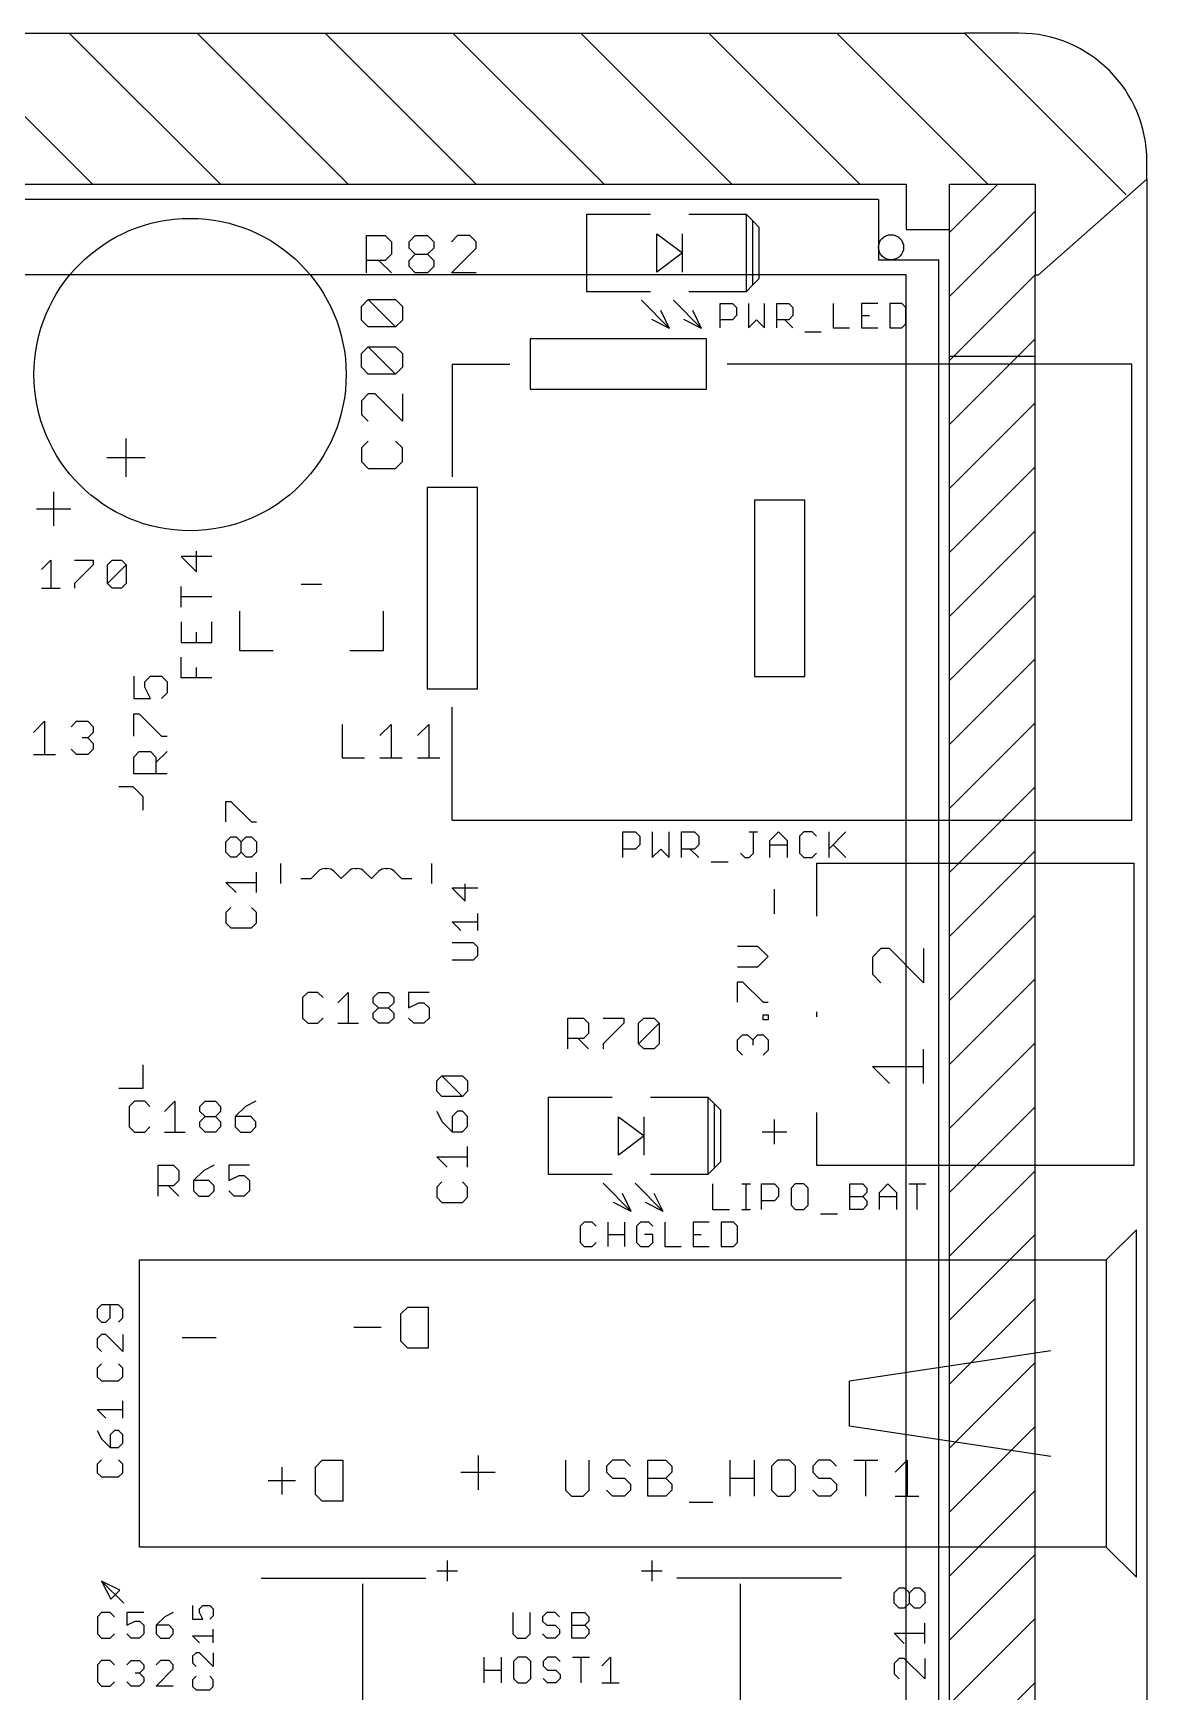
# Model space of a CAD drawing. Extents: x -30 to 120, y 40 to 106.
# Drawn here: x 97.72 to 119.84, y 73.29 to 106.22 of the extents above; entities that cross this region are included whole.
import ezdxf

# ---------------------------------------------------------------- set-up
doc = ezdxf.new("R2010")
doc.units = 0
for name, color, linetype in [('20', 251, 'CONTINUOUS'), ('21', 1, 'CONTINUOUS'), ('25', 134, 'CONTINUOUS'), ('48', 214, 'CONTINUOUS')]:
    doc.layers.add(name, color=color, linetype=linetype)

msp = doc.modelspace()

# ---------------------------------------------------------------- linework, layer by layer
at = {"layer": '20'}
for p, q in [((114.51, 102.917), (97.48, 102.917)), ((114.51, 102.917), (114.51, 101.717)), ((114.51, 101.717), (115.71, 101.717)), ((115.71, 44.507), (115.71, 101.717))]:
    msp.add_line(p, q, dxfattribs=at)
msp.add_circle((114.76, 101.967), 0.25, dxfattribs=at)
at = {"layer": '21'}
for p, q in [((109.982, 102.616), (108.712, 102.616)), ((108.712, 102.616), (108.712, 101.092)), ((111.887, 102.616), (110.744, 102.616)), ((112.014, 102.489), (111.887, 102.616)), ((111.887, 101.092), (111.887, 102.616)), ((112.014, 101.219), (112.014, 102.489)), ((112.141, 102.362), (112.014, 102.489)), ((110.109, 101.473), (110.109, 102.235)), ((110.109, 102.235), (110.617, 101.854)), ((110.617, 101.854), (110.617, 102.235)), ((112.141, 101.346), (112.141, 102.362)), ((110.617, 101.854), (110.109, 101.473)), ((110.617, 101.473), (110.617, 101.854)), ((108.712, 101.092), (109.982, 101.092)), ((110.744, 101.092), (111.887, 101.092)), ((111.887, 101.092), (112.014, 101.219)), ((112.014, 101.219), (112.141, 101.346)), ((110.363, 100.3554), (109.8042, 100.9142)), ((110.998, 100.3554), (110.4392, 100.9142)), ((110.363, 100.3554), (110.0074, 100.5332)), ((110.363, 100.3554), (110.1852, 100.711)), ((110.998, 100.3554), (110.6424, 100.5332)), ((110.998, 100.3554), (110.8202, 100.711)), ((106.045, 99.649), (106.045, 97.409)), ((106.045, 99.649), (107.188, 99.649)), ((119.545, 99.649), (111.506, 99.649)), ((119.545, 90.597), (119.545, 99.649)), ((99.568, 97.79), (99.568, 98.171)), ((99.568, 97.79), (99.187, 97.79)), ((99.568, 97.409), (99.568, 97.79)), ((99.949, 97.79), (99.568, 97.79)), ((103.4542, 95.2754), (103.0478, 95.2754)), ((101.8286, 93.9546), (101.8286, 94.742)), ((104.6734, 94.742), (104.6734, 93.9546)), ((102.489, 93.9546), (101.8286, 93.9546)), ((104.6734, 93.9546), (104.013, 93.9546)), ((106.045, 90.597), (106.045, 92.837)), ((99.426, 91.265), (99.701, 91.265)), ((99.701, 91.265), (99.901, 91.065)), ((99.901, 91.065), (99.901, 90.79)), ((106.045, 90.597), (119.545, 90.597)), ((102.64, 89.335), (102.64, 89.735)), ((103.24, 89.435), (103.3814, 89.5764)), ((103.5228, 89.635), (103.5572, 89.635)), ((103.6986, 89.5764), (103.84, 89.435)), ((103.84, 89.435), (103.9814, 89.5764)), ((104.1228, 89.635), (104.1572, 89.635)), ((104.2986, 89.5764), (104.44, 89.435)), ((104.44, 89.435), (104.5814, 89.5764)), ((104.7228, 89.635), (104.7572, 89.635)), ((104.8986, 89.5764), (105.04, 89.435)), ((105.64, 89.335), (105.64, 89.735)), ((113.284, 88.691), (113.284, 89.741)), ((113.284, 89.741), (119.584, 89.741)), ((119.584, 89.741), (119.584, 83.741)), ((103.04, 89.435), (103.24, 89.435)), ((105.04, 89.435), (105.24, 89.435)), ((114.5596, 88.0459), (114.3901, 87.8764)), ((114.7291, 88.0459), (114.5596, 88.0459)), ((115.407, 87.368), (114.7291, 88.0459)), ((115.407, 88.0459), (115.407, 87.368)), ((114.3901, 87.8764), (114.3901, 87.5375)), ((114.3901, 87.5375), (114.5596, 87.368)), ((113.284, 86.691), (113.284, 86.791)), ((115.407, 85.368), (115.407, 86.0459)), ((99.901, 85.74), (99.901, 85.265)), ((114.7291, 85.368), (114.3901, 85.707)), ((114.3901, 85.707), (115.407, 85.707)), ((99.901, 85.265), (99.426, 85.265)), ((109.22, 85.09), (107.95, 85.09)), ((107.95, 85.09), (107.95, 83.566)), ((111.125, 85.09), (109.982, 85.09)), ((111.252, 84.963), (111.125, 85.09)), ((111.125, 83.566), (111.125, 85.09)), ((111.252, 83.693), (111.252, 84.963)), ((111.379, 84.836), (111.252, 84.963)), ((109.347, 83.947), (109.347, 84.709)), ((109.347, 84.709), (109.855, 84.328)), ((109.855, 84.328), (109.855, 84.709)), ((111.379, 83.82), (111.379, 84.836)), ((113.284, 83.741), (113.284, 84.791)), ((109.855, 84.328), (109.347, 83.947)), ((109.855, 83.947), (109.855, 84.328)), ((111.125, 83.566), (111.252, 83.693)), ((111.252, 83.693), (111.379, 83.82)), ((119.584, 83.741), (113.284, 83.741)), ((107.95, 83.566), (109.22, 83.566)), ((109.601, 82.8294), (109.0422, 83.3882)), ((110.236, 82.8294), (109.6772, 83.3882)), ((109.982, 83.566), (111.125, 83.566)), ((109.601, 82.8294), (109.2454, 83.0072)), ((109.601, 82.8294), (109.4232, 83.185)), ((110.236, 82.8294), (109.8804, 83.0072)), ((110.236, 82.8294), (110.0582, 83.185)), ((119.634, 82.465), (119.034, 81.865)), ((119.634, 75.565), (119.634, 82.465)), ((99.834, 76.165), (99.834, 81.865)), ((99.834, 81.865), (119.034, 81.865)), ((119.034, 81.865), (119.034, 76.165)), ((105.0241, 80.7925), (105.1597, 80.9281)), ((105.0241, 80.2502), (105.0241, 80.7925)), ((105.1597, 80.9281), (105.5664, 80.9281)), ((105.5664, 80.9281), (105.5664, 80.1146)), ((104.6309, 80.5213), (104.0886, 80.5213)), ((101.359, 80.3204), (100.6811, 80.3204)), ((105.1597, 80.1146), (105.0241, 80.2502)), ((105.5664, 80.1146), (105.1597, 80.1146)), ((113.934, 79.465), (117.934, 80.065)), ((113.934, 78.565), (113.934, 79.465)), ((117.934, 77.965), (113.934, 78.565)), ((102.6628, 77.7525), (102.6628, 77.2102)), ((103.3271, 77.7525), (103.4627, 77.8881)), ((103.3271, 77.2102), (103.3271, 77.7525)), ((103.4627, 77.8881), (103.8694, 77.8881)), ((103.8694, 77.8881), (103.8694, 77.0746)), ((106.5574, 77.9814), (106.5574, 77.3035)), ((102.9339, 77.4813), (102.3916, 77.4813)), ((106.8964, 77.6424), (106.2185, 77.6424)), ((103.4627, 77.0746), (103.3271, 77.2102)), ((103.8694, 77.0746), (103.4627, 77.0746)), ((119.034, 76.165), (99.834, 76.165)), ((119.034, 76.165), (119.634, 75.565)), ((102.249, 75.551), (105.523, 75.551)), ((104.267, 72.898), (104.267, 75.438)), ((113.778, 75.551), (110.504, 75.551)), ((111.76, 75.438), (111.76, 72.898))]:
    msp.add_line(p, q, dxfattribs=at)
msp.add_circle((100.838, 99.441), 3.1, dxfattribs=at)
for centre, start, end in [((103.5228, 89.435), 90.0122, 135.0087), ((103.5572, 89.435), 44.9913, 89.9878), ((104.1228, 89.435), 90.0122, 135.0087), ((104.1572, 89.435), 44.9913, 89.9878), ((104.7228, 89.435), 90.0122, 135.0087), ((104.7572, 89.435), 44.9913, 89.9878)]:
    msp.add_arc(centre, 0.2, start, end, dxfattribs=at)
at = {"layer": '25'}
for p, q in [((104.3446, 101.4603), (104.3446, 102.1975)), ((104.3446, 102.1975), (104.7132, 102.1975)), ((104.7132, 102.1975), (104.8361, 102.0747)), ((104.8361, 102.0747), (104.8361, 101.8289)), ((105.1866, 102.0747), (105.3094, 102.1975)), ((105.1866, 101.9518), (105.1866, 102.0747)), ((105.3094, 102.1975), (105.5552, 102.1975)), ((105.5552, 102.1975), (105.678, 102.0747)), ((105.678, 102.0747), (105.678, 101.9518)), ((106.1514, 102.1975), (106.0285, 102.0747)), ((106.3971, 102.1975), (106.1514, 102.1975)), ((106.52, 102.0747), (106.3971, 102.1975)), ((106.52, 101.9518), (106.52, 102.0747)), ((104.8361, 101.8289), (104.7132, 101.706)), ((105.3094, 101.8289), (105.1866, 101.9518)), ((105.1866, 101.706), (105.3094, 101.8289)), ((105.3094, 101.8289), (105.5552, 101.8289)), ((105.678, 101.9518), (105.5552, 101.8289)), ((105.5552, 101.8289), (105.678, 101.706)), ((106.0285, 101.4603), (106.52, 101.9518)), ((104.7132, 101.706), (104.3446, 101.706)), ((104.5903, 101.706), (104.8361, 101.4603)), ((105.1866, 101.5832), (105.1866, 101.706)), ((105.3094, 101.4603), (105.1866, 101.5832)), ((105.5552, 101.4603), (105.3094, 101.4603)), ((105.678, 101.5832), (105.5552, 101.4603)), ((105.678, 101.706), (105.678, 101.5832)), ((106.52, 101.4603), (106.0285, 101.4603)), ((104.2409, 100.7918), (104.3765, 100.9274)), ((104.2409, 100.5207), (104.2409, 100.7918)), ((104.3765, 100.9274), (104.9188, 100.9274)), ((104.9188, 100.3851), (104.3765, 100.9274)), ((104.9188, 100.9274), (105.0544, 100.7918)), ((105.0544, 100.7918), (105.0544, 100.5207)), ((111.3663, 100.3681), (111.3663, 100.8511)), ((111.3663, 100.8511), (111.6078, 100.8511)), ((111.6078, 100.8511), (111.6883, 100.7706)), ((111.6883, 100.7706), (111.6883, 100.6096)), ((111.9276, 100.8511), (111.9276, 100.3681)), ((112.2496, 100.3681), (112.2496, 100.8511)), ((112.4889, 100.3681), (112.4889, 100.8511)), ((112.4889, 100.8511), (112.7304, 100.8511)), ((112.7304, 100.8511), (112.8109, 100.7706)), ((112.8109, 100.7706), (112.8109, 100.6096)), ((113.6115, 100.8511), (113.6115, 100.3681)), ((114.4949, 100.8511), (114.1728, 100.8511)), ((114.1728, 100.8511), (114.1728, 100.3681)), ((114.7342, 100.8511), (114.7342, 100.3681)), ((114.9757, 100.8511), (114.7342, 100.8511)), ((115.0562, 100.7706), (114.9757, 100.8511)), ((115.0562, 100.4486), (115.0562, 100.7706)), ((104.3765, 100.3851), (104.2409, 100.5207)), ((105.0544, 100.5207), (104.9188, 100.3851)), ((111.6078, 100.5291), (111.3663, 100.5291)), ((111.6883, 100.6096), (111.6078, 100.5291)), ((111.9276, 100.3681), (112.0886, 100.5291)), ((112.0886, 100.5291), (112.2496, 100.3681)), ((112.7304, 100.5291), (112.4889, 100.5291)), ((112.6499, 100.5291), (112.8109, 100.3681)), ((112.8109, 100.6096), (112.7304, 100.5291)), ((114.1728, 100.6096), (114.3339, 100.6096)), ((114.9757, 100.3681), (115.0562, 100.4486)), ((104.9188, 100.3851), (104.3765, 100.3851)), ((113.0502, 100.2876), (113.3722, 100.2876)), ((113.6115, 100.3681), (113.9335, 100.3681)), ((114.1728, 100.3681), (114.4949, 100.3681)), ((114.7342, 100.3681), (114.9757, 100.3681)), ((104.2409, 99.8563), (104.3765, 99.9919)), ((104.2409, 99.5851), (104.2409, 99.8563)), ((104.3765, 99.9919), (104.9188, 99.9919)), ((104.9188, 99.4496), (104.3765, 99.9919)), ((104.9188, 99.9919), (105.0544, 99.8563)), ((105.0544, 99.8563), (105.0544, 99.5851)), ((104.3765, 99.4496), (104.2409, 99.5851)), ((104.9188, 99.4496), (104.3765, 99.4496)), ((105.0544, 99.5851), (104.9188, 99.4496)), ((104.3765, 99.0564), (104.2409, 98.9208)), ((104.2409, 98.9208), (104.2409, 98.6496)), ((104.5121, 99.0564), (104.3765, 99.0564)), ((105.0544, 98.514), (104.5121, 99.0564)), ((105.0544, 99.0564), (105.0544, 98.514)), ((104.2409, 98.6496), (104.3765, 98.514)), ((104.3765, 98.1209), (104.2409, 97.9853)), ((105.0544, 97.9853), (104.9188, 98.1209)), ((104.2409, 97.9853), (104.2409, 97.7141)), ((105.0544, 97.7141), (105.0544, 97.9853)), ((104.2409, 97.7141), (104.3765, 97.5785)), ((104.3765, 97.5785), (104.9188, 97.5785)), ((104.9188, 97.5785), (105.0544, 97.7141)), ((98.129, 97.1134), (98.129, 96.4355)), ((97.79, 96.7744), (98.4679, 96.7744)), ((101.2698, 95.8312), (100.6597, 95.8312)), ((100.6597, 95.8312), (100.9647, 95.5261)), ((100.9647, 95.5261), (100.9647, 95.9329)), ((97.8861, 95.5721), (98.0725, 95.7585)), ((98.0725, 95.7585), (98.0725, 95.1992)), ((98.5409, 95.7585), (98.9138, 95.7585)), ((98.9138, 95.6653), (98.5409, 95.2924)), ((98.9138, 95.7585), (98.9138, 95.6653)), ((99.1958, 95.6653), (99.289, 95.7585)), ((99.1958, 95.2924), (99.1958, 95.6653)), ((99.1958, 95.2924), (99.5686, 95.6653)), ((99.289, 95.7585), (99.4754, 95.7585)), ((99.4754, 95.7585), (99.5686, 95.6653)), ((99.5686, 95.6653), (99.5686, 95.2924)), ((97.8861, 95.1992), (98.2589, 95.1992)), ((98.5409, 95.2924), (98.5409, 95.1992)), ((99.289, 95.1992), (99.1958, 95.2924)), ((99.4754, 95.1992), (99.289, 95.1992)), ((99.5686, 95.2924), (99.4754, 95.1992)), ((100.6597, 94.8245), (100.6597, 95.2312)), ((101.2698, 95.0278), (100.6597, 95.0278)), ((100.6597, 94.5296), (100.6597, 94.1228)), ((101.2698, 94.1228), (101.2698, 94.5296)), ((100.9647, 94.1228), (100.9647, 94.3262)), ((100.6597, 94.1228), (101.2698, 94.1228)), ((100.6597, 93.4212), (100.6597, 93.8279)), ((100.9647, 93.4212), (100.9647, 93.6246)), ((99.7198, 93.4537), (99.7198, 93.013)), ((99.9402, 93.3435), (100.0503, 93.4537)), ((99.9402, 93.2334), (99.9402, 93.3435)), ((100.0503, 93.013), (99.9402, 93.2334)), ((100.0503, 93.4537), (100.2706, 93.4537)), ((100.2706, 93.4537), (100.3808, 93.3435)), ((100.3808, 93.3435), (100.3808, 93.1232)), ((101.2698, 93.4212), (100.6597, 93.4212)), ((99.7198, 93.013), (100.0503, 93.013)), ((100.3808, 93.1232), (100.2706, 93.013)), ((97.7256, 92.3378), (97.9459, 92.5582)), ((97.9459, 92.5582), (97.9459, 91.8972)), ((98.474, 92.448), (98.5842, 92.5582)), ((98.5842, 92.5582), (98.8045, 92.5582)), ((98.8045, 92.5582), (98.9147, 92.448)), ((99.7198, 92.2646), (99.7198, 92.7053)), ((99.7198, 92.7053), (99.83, 92.7053)), ((99.83, 92.7053), (100.2706, 92.2646)), ((98.8045, 92.2277), (98.6944, 92.2277)), ((98.9147, 92.3378), (98.8045, 92.2277)), ((98.8045, 92.2277), (98.9147, 92.1175)), ((98.9147, 92.448), (98.9147, 92.3378)), ((100.2706, 92.2646), (100.3808, 92.2646)), ((103.8606, 92.4947), (103.8606, 91.8337)), ((104.609, 92.2743), (104.8293, 92.4947)), ((104.8293, 92.4947), (104.8293, 91.8337)), ((105.3574, 92.2743), (105.5778, 92.4947)), ((105.5778, 92.4947), (105.5778, 91.8337)), ((97.7256, 91.8972), (98.1663, 91.8972)), ((98.5842, 91.8972), (98.474, 92.0074)), ((98.8045, 91.8972), (98.5842, 91.8972)), ((98.9147, 92.0074), (98.8045, 91.8972)), ((98.9147, 92.1175), (98.9147, 92.0074)), ((99.7198, 91.8467), (99.83, 91.9568)), ((99.83, 91.9568), (100.0503, 91.9568)), ((100.0503, 91.9568), (100.1605, 91.8467)), ((100.1605, 91.7365), (100.3808, 91.9568)), ((99.7198, 91.5162), (99.7198, 91.8467)), ((100.1605, 91.8467), (100.1605, 91.5162)), ((103.8606, 91.8337), (104.3012, 91.8337)), ((104.609, 91.8337), (105.0497, 91.8337)), ((105.3574, 91.8337), (105.7981, 91.8337)), ((100.3808, 91.5162), (99.7198, 91.5162)), ((101.5487, 90.5606), (101.5487, 90.9673)), ((101.5487, 90.9673), (101.6504, 90.9673)), ((101.6504, 90.9673), (102.0571, 90.5606)), ((102.0571, 90.5606), (102.1588, 90.5606)), ((101.5487, 90.164), (101.6504, 90.2657)), ((101.6504, 90.2657), (101.7521, 90.2657)), ((101.7521, 90.2657), (101.8537, 90.164)), ((101.8537, 90.164), (101.9554, 90.2657)), ((101.9554, 90.2657), (102.0571, 90.2657)), ((102.0571, 90.2657), (102.1588, 90.164)), ((109.4319, 89.8525), (109.4319, 90.3609)), ((109.4319, 90.3609), (109.6861, 90.3609)), ((109.6861, 90.3609), (109.7709, 90.2762)), ((109.7709, 90.2762), (109.7709, 90.1067)), ((110.0166, 90.3609), (110.0166, 89.8525)), ((110.3556, 89.8525), (110.3556, 90.3609)), ((110.6013, 89.8525), (110.6013, 90.3609)), ((110.6013, 90.3609), (110.8555, 90.3609)), ((110.8555, 90.3609), (110.9403, 90.2762)), ((110.9403, 90.2762), (110.9403, 90.1067)), ((111.9402, 90.3609), (112.1096, 90.3609)), ((112.0249, 89.9372), (112.0249, 90.3609)), ((112.3554, 90.1915), (112.5249, 90.3609)), ((112.5249, 90.3609), (112.6943, 90.1915)), ((113.0248, 90.3609), (112.9401, 90.2762)), ((112.9401, 90.2762), (112.9401, 89.9372)), ((113.1943, 90.3609), (113.0248, 90.3609)), ((113.279, 90.2762), (113.1943, 90.3609)), ((113.5248, 90.3609), (113.5248, 89.8525)), ((113.5248, 90.022), (113.8637, 90.3609)), ((101.5487, 89.9606), (101.5487, 90.164)), ((101.6504, 89.8589), (101.5487, 89.9606)), ((101.8537, 89.9606), (101.7521, 89.8589)), ((101.8537, 89.9606), (101.8537, 90.164)), ((101.9554, 89.8589), (101.8537, 89.9606)), ((102.1588, 89.9606), (102.0571, 89.8589)), ((102.1588, 90.164), (102.1588, 89.9606)), ((109.6861, 90.022), (109.4319, 90.022)), ((109.7709, 90.1067), (109.6861, 90.022)), ((110.0166, 89.8525), (110.1861, 90.022)), ((110.1861, 90.022), (110.3556, 89.8525)), ((110.8555, 90.022), (110.6013, 90.022)), ((110.7708, 90.022), (110.9403, 89.8525)), ((110.9403, 90.1067), (110.8555, 90.022)), ((111.7707, 89.9372), (111.8554, 89.8525)), ((111.9402, 89.8525), (112.0249, 89.9372)), ((112.3554, 89.8525), (112.3554, 90.1915)), ((112.3554, 90.1067), (112.6943, 90.1067)), ((112.6943, 90.1915), (112.6943, 89.8525)), ((112.9401, 89.9372), (113.0248, 89.8525)), ((113.1943, 89.8525), (113.279, 89.9372)), ((113.6095, 90.1067), (113.8637, 89.8525)), ((101.7521, 89.8589), (101.6504, 89.8589)), ((102.0571, 89.8589), (101.9554, 89.8589)), ((102.1588, 89.1573), (102.1588, 89.564)), ((111.186, 89.7678), (111.525, 89.7678)), ((111.8554, 89.8525), (111.9402, 89.8525)), ((113.0248, 89.8525), (113.1943, 89.8525)), ((101.7521, 89.1573), (101.5487, 89.3607)), ((101.5487, 89.3607), (102.1588, 89.3607)), ((106.553, 89.2441), (106.0446, 89.2441)), ((106.0446, 89.2441), (106.2988, 88.9899)), ((106.2988, 88.9899), (106.2988, 89.3289)), ((112.4455, 88.7349), (112.4455, 89.2264)), ((101.6504, 88.8624), (101.5487, 88.7607)), ((101.5487, 88.7607), (101.5487, 88.5573)), ((102.1588, 88.7607), (102.0571, 88.8624)), ((102.1588, 88.5573), (102.1588, 88.7607)), ((106.214, 88.4052), (106.0446, 88.5747)), ((106.0446, 88.5747), (106.553, 88.5747)), ((106.553, 88.4052), (106.553, 88.7442)), ((101.5487, 88.5573), (101.6504, 88.4556)), ((101.6504, 88.4556), (102.0571, 88.4556)), ((102.0571, 88.4556), (102.1588, 88.5573)), ((106.4683, 88.1595), (106.0446, 88.1595)), ((106.553, 88.0747), (106.4683, 88.1595)), ((106.553, 87.9052), (106.553, 88.0747)), ((112.1154, 88.089), (111.7087, 88.089)), ((112.3188, 87.8857), (112.1154, 88.089)), ((106.0446, 87.8205), (106.4683, 87.8205)), ((106.4683, 87.8205), (106.553, 87.9052)), ((111.7087, 87.6823), (112.1154, 87.6823)), ((112.1154, 87.6823), (112.3188, 87.8857)), ((111.7087, 86.9807), (111.7087, 87.3874)), ((111.7087, 87.3874), (111.8104, 87.3874)), ((111.8104, 87.3874), (112.2171, 86.9807)), ((103.1749, 87.1733), (103.0732, 87.0716)), ((103.0732, 87.0716), (103.0732, 86.6649)), ((103.3783, 87.1733), (103.1749, 87.1733)), ((103.4799, 87.0716), (103.3783, 87.1733)), ((103.7748, 86.9699), (103.9782, 87.1733)), ((103.9782, 87.1733), (103.9782, 86.5632)), ((104.4765, 87.0716), (104.5782, 87.1733)), ((104.4765, 86.9699), (104.4765, 87.0716)), ((104.5782, 86.8683), (104.4765, 86.9699)), ((104.5782, 87.1733), (104.7815, 87.1733)), ((104.7815, 87.1733), (104.8832, 87.0716)), ((104.8832, 86.9699), (104.7815, 86.8683)), ((104.8832, 87.0716), (104.8832, 86.9699)), ((105.5849, 87.1733), (105.1781, 87.1733)), ((105.1781, 87.1733), (105.1781, 86.8683)), ((105.1781, 86.8683), (105.3815, 86.9699)), ((105.3815, 86.9699), (105.4832, 86.9699)), ((105.4832, 86.9699), (105.5849, 86.8683)), ((112.2171, 86.9807), (112.3188, 86.9807)), ((103.0732, 86.6649), (103.1749, 86.5632)), ((103.3783, 86.5632), (103.4799, 86.6649)), ((104.4765, 86.7666), (104.5782, 86.8683)), ((104.4765, 86.6649), (104.4765, 86.7666)), ((104.5782, 86.5632), (104.4765, 86.6649)), ((104.5782, 86.8683), (104.7815, 86.8683)), ((104.7815, 86.8683), (104.8832, 86.7666)), ((104.8832, 86.6649), (104.7815, 86.5632)), ((104.8832, 86.7666), (104.8832, 86.6649)), ((105.2798, 86.5632), (105.1781, 86.6649)), ((105.5849, 86.6649), (105.4832, 86.5632)), ((105.5849, 86.8683), (105.5849, 86.6649)), ((108.3437, 86.0552), (108.3437, 86.6653)), ((108.3437, 86.6653), (108.6488, 86.6653)), ((108.6488, 86.6653), (108.7504, 86.5636)), ((109.0453, 86.6653), (109.4521, 86.6653)), ((109.4521, 86.6653), (109.4521, 86.5636)), ((109.747, 86.5636), (109.8487, 86.6653)), ((109.8487, 86.6653), (110.052, 86.6653)), ((110.052, 86.6653), (110.1537, 86.5636)), ((112.2171, 86.6298), (112.2171, 86.7315)), ((112.2171, 86.7315), (112.3188, 86.7315)), ((112.3188, 86.6298), (112.2171, 86.6298)), ((112.3188, 86.7315), (112.3188, 86.6298)), ((103.1749, 86.5632), (103.3783, 86.5632)), ((103.7748, 86.5632), (104.1816, 86.5632)), ((104.7815, 86.5632), (104.5782, 86.5632)), ((105.4832, 86.5632), (105.2798, 86.5632)), ((108.7504, 86.3603), (108.6488, 86.2586)), ((108.7504, 86.5636), (108.7504, 86.3603)), ((109.4521, 86.5636), (109.0453, 86.1569)), ((109.747, 86.1569), (109.747, 86.5636)), ((109.747, 86.1569), (110.1537, 86.5636)), ((110.1537, 86.5636), (110.1537, 86.1569)), ((111.7087, 86.2333), (111.8104, 86.3349)), ((111.8104, 86.3349), (111.9121, 86.3349)), ((111.9121, 86.3349), (112.0137, 86.2333)), ((112.0137, 86.2333), (112.1154, 86.3349)), ((112.1154, 86.3349), (112.2171, 86.3349)), ((112.2171, 86.3349), (112.3188, 86.2333)), ((108.6488, 86.2586), (108.3437, 86.2586)), ((108.5471, 86.2586), (108.7504, 86.0552)), ((109.0453, 86.1569), (109.0453, 86.0552)), ((109.8487, 86.0552), (109.747, 86.1569)), ((110.052, 86.0552), (109.8487, 86.0552)), ((110.1537, 86.1569), (110.052, 86.0552)), ((111.7087, 86.0299), (111.7087, 86.2333)), ((111.8104, 85.9282), (111.7087, 86.0299)), ((112.0137, 86.2333), (112.0137, 86.1316)), ((112.3188, 86.0299), (112.2171, 85.9282)), ((112.3188, 86.2333), (112.3188, 86.0299)), ((105.7397, 85.4172), (105.8414, 85.5189)), ((105.7397, 85.2138), (105.7397, 85.4172)), ((105.8414, 85.5189), (106.2481, 85.5189)), ((106.2481, 85.1121), (105.8414, 85.5189)), ((106.2481, 85.5189), (106.3498, 85.4172)), ((106.3498, 85.4172), (106.3498, 85.2138)), ((99.7333, 85.0143), (99.6316, 84.9126)), ((99.9367, 85.0143), (99.7333, 85.0143)), ((100.0384, 84.9126), (99.9367, 85.0143)), ((100.3333, 84.8109), (100.5367, 85.0143)), ((100.5367, 85.0143), (100.5367, 84.4042)), ((101.0349, 84.9126), (101.1366, 85.0143)), ((101.1366, 85.0143), (101.34, 85.0143)), ((101.34, 85.0143), (101.4417, 84.9126)), ((102.1433, 85.0143), (101.9399, 84.9126)), ((105.8414, 85.1121), (105.7397, 85.2138)), ((106.2481, 85.1121), (105.8414, 85.1121)), ((106.3498, 85.2138), (106.2481, 85.1121)), ((99.6316, 84.9126), (99.6316, 84.5059)), ((101.0349, 84.8109), (101.0349, 84.9126)), ((101.1366, 84.7093), (101.0349, 84.8109)), ((101.0349, 84.6076), (101.1366, 84.7093)), ((101.1366, 84.7093), (101.34, 84.7093)), ((101.4417, 84.8109), (101.34, 84.7093)), ((101.34, 84.7093), (101.4417, 84.6076)), ((101.4417, 84.9126), (101.4417, 84.8109)), ((101.9399, 84.9126), (101.7366, 84.7093)), ((101.7366, 84.7093), (101.7366, 84.5059)), ((102.0416, 84.7093), (101.7366, 84.7093)), ((102.1433, 84.6076), (102.0416, 84.7093)), ((105.7397, 84.8172), (105.8414, 84.6138)), ((106.1464, 84.8172), (106.0447, 84.7155)), ((106.0447, 84.7155), (106.0447, 84.4105)), ((106.2481, 84.8172), (106.1464, 84.8172)), ((106.3498, 84.7155), (106.2481, 84.8172)), ((106.3498, 84.5122), (106.3498, 84.7155)), ((112.4455, 84.1629), (112.4455, 84.6544)), ((99.6316, 84.5059), (99.7333, 84.4042)), ((99.7333, 84.4042), (99.9367, 84.4042)), ((99.9367, 84.4042), (100.0384, 84.5059)), ((100.3333, 84.4042), (100.74, 84.4042)), ((101.0349, 84.5059), (101.0349, 84.6076)), ((101.1366, 84.4042), (101.0349, 84.5059)), ((101.34, 84.4042), (101.1366, 84.4042)), ((101.4417, 84.5059), (101.34, 84.4042)), ((101.4417, 84.6076), (101.4417, 84.5059)), ((101.7366, 84.5059), (101.8382, 84.4042)), ((101.8382, 84.4042), (102.0416, 84.4042)), ((102.0416, 84.4042), (102.1433, 84.5059)), ((102.1433, 84.5059), (102.1433, 84.6076)), ((105.8414, 84.6138), (106.0447, 84.4105)), ((106.0447, 84.4105), (106.2481, 84.4105)), ((106.2481, 84.4105), (106.3498, 84.5122)), ((112.1997, 84.4086), (112.6912, 84.4086)), ((106.3498, 83.7088), (106.3498, 84.1156)), ((100.2063, 83.1342), (100.2063, 83.7443)), ((100.2063, 83.7443), (100.5113, 83.7443)), ((100.5113, 83.7443), (100.613, 83.6426)), ((100.613, 83.6426), (100.613, 83.4393)), ((101.1113, 83.6426), (100.9079, 83.4393)), ((101.3147, 83.7443), (101.1113, 83.6426)), ((102.0163, 83.7443), (101.6096, 83.7443)), ((101.6096, 83.7443), (101.6096, 83.4393)), ((105.9431, 83.7088), (105.7397, 83.9122)), ((105.7397, 83.9122), (106.3498, 83.9122)), ((100.5113, 83.3376), (100.2063, 83.3376)), ((100.4097, 83.3376), (100.613, 83.1342)), ((100.613, 83.4393), (100.5113, 83.3376)), ((100.9079, 83.4393), (100.9079, 83.2359)), ((101.213, 83.4393), (100.9079, 83.4393)), ((101.3147, 83.3376), (101.213, 83.4393)), ((101.3147, 83.2359), (101.3147, 83.3376)), ((101.6096, 83.4393), (101.8129, 83.5409)), ((101.8129, 83.5409), (101.9146, 83.5409)), ((101.9146, 83.5409), (102.0163, 83.4393)), ((102.0163, 83.4393), (102.0163, 83.2359)), ((105.8414, 83.4139), (105.7397, 83.3123)), ((105.7397, 83.3123), (105.7397, 83.1089)), ((106.3498, 83.3123), (106.2481, 83.4139)), ((106.3498, 83.1089), (106.3498, 83.3123)), ((111.2143, 83.3759), (111.2143, 82.8675)), ((111.799, 83.3759), (111.9685, 83.3759)), ((111.8837, 82.8675), (111.8837, 83.3759)), ((112.1888, 82.8675), (112.1888, 83.3759)), ((112.1888, 83.3759), (112.443, 83.3759)), ((112.443, 83.3759), (112.5278, 83.2912)), ((112.8582, 83.3759), (112.7735, 83.2912)), ((113.0277, 83.3759), (112.8582, 83.3759)), ((113.1125, 83.2912), (113.0277, 83.3759)), ((113.9429, 82.8675), (113.9429, 83.3759)), ((113.9429, 83.3759), (114.1971, 83.3759)), ((114.1971, 83.3759), (114.2818, 83.2912)), ((114.5276, 83.2065), (114.6971, 83.3759)), ((114.6971, 83.3759), (114.8665, 83.2065)), ((115.1123, 83.3759), (115.4512, 83.3759)), ((115.2818, 82.8675), (115.2818, 83.3759)), ((100.9079, 83.2359), (101.0096, 83.1342)), ((101.0096, 83.1342), (101.213, 83.1342)), ((101.213, 83.1342), (101.3147, 83.2359)), ((101.7112, 83.1342), (101.6096, 83.2359)), ((101.9146, 83.1342), (101.7112, 83.1342)), ((102.0163, 83.2359), (101.9146, 83.1342)), ((105.7397, 83.1089), (105.8414, 83.0072)), ((105.8414, 83.0072), (106.2481, 83.0072)), ((106.2481, 83.0072), (106.3498, 83.1089)), ((112.443, 83.037), (112.1888, 83.037)), ((112.5278, 83.1217), (112.443, 83.037)), ((112.5278, 83.2912), (112.5278, 83.1217)), ((112.7735, 83.2912), (112.7735, 82.9522)), ((113.1125, 82.9522), (113.1125, 83.2912)), ((113.9429, 83.1217), (114.1971, 83.1217)), ((114.2818, 83.2065), (114.1971, 83.1217)), ((114.1971, 83.1217), (114.2818, 83.037)), ((114.2818, 83.2912), (114.2818, 83.2065)), ((114.2818, 83.037), (114.2818, 82.9522)), ((114.5276, 82.8675), (114.5276, 83.2065)), ((114.5276, 83.1217), (114.8665, 83.1217)), ((114.8665, 83.2065), (114.8665, 82.8675)), ((111.2143, 82.8675), (111.5533, 82.8675)), ((111.799, 82.8675), (111.9685, 82.8675)), ((112.7735, 82.9522), (112.8582, 82.8675)), ((112.8582, 82.8675), (113.0277, 82.8675)), ((113.0277, 82.8675), (113.1125, 82.9522)), ((113.3582, 82.7828), (113.6971, 82.7828)), ((114.1971, 82.8675), (113.9429, 82.8675)), ((114.2818, 82.9522), (114.1971, 82.8675)), ((108.6631, 82.6139), (108.5826, 82.5334)), ((108.5826, 82.5334), (108.5826, 82.2114)), ((108.8241, 82.6139), (108.6631, 82.6139)), ((108.9046, 82.5334), (108.8241, 82.6139)), ((109.1439, 82.1309), (109.1439, 82.6139)), ((109.1439, 82.3724), (109.4659, 82.3724)), ((109.4659, 82.6139), (109.4659, 82.1309)), ((109.7858, 82.6139), (109.7053, 82.5334)), ((109.7053, 82.5334), (109.7053, 82.2114)), ((109.9468, 82.6139), (109.7858, 82.6139)), ((110.0273, 82.3724), (109.8663, 82.3724)), ((110.0273, 82.5334), (109.9468, 82.6139)), ((110.0273, 82.2114), (110.0273, 82.3724)), ((110.2666, 82.6139), (110.2666, 82.1309)), ((111.1499, 82.6139), (110.8279, 82.6139)), ((110.8279, 82.6139), (110.8279, 82.1309)), ((110.8279, 82.3724), (110.9889, 82.3724)), ((111.3892, 82.6139), (111.3892, 82.1309)), ((111.6307, 82.6139), (111.3892, 82.6139)), ((111.7112, 82.5334), (111.6307, 82.6139)), ((111.7112, 82.2114), (111.7112, 82.5334)), ((108.5826, 82.2114), (108.6631, 82.1309)), ((108.6631, 82.1309), (108.8241, 82.1309)), ((108.8241, 82.1309), (108.9046, 82.2114)), ((109.7053, 82.2114), (109.7858, 82.1309)), ((109.7858, 82.1309), (109.9468, 82.1309)), ((109.9468, 82.1309), (110.0273, 82.2114)), ((110.2666, 82.1309), (110.5886, 82.1309)), ((110.8279, 82.1309), (111.1499, 82.1309)), ((111.3892, 82.1309), (111.6307, 82.1309)), ((111.6307, 82.1309), (111.7112, 82.2114)), ((99.0808, 80.9708), (98.9961, 80.886)), ((98.9961, 80.886), (98.9961, 80.7165)), ((98.9961, 80.7165), (99.0808, 80.6318)), ((99.4198, 80.9708), (99.0808, 80.9708)), ((99.1655, 80.6318), (99.2503, 80.7165)), ((99.2503, 80.7165), (99.2503, 80.9708)), ((99.5045, 80.886), (99.4198, 80.9708)), ((99.4198, 80.6318), (99.5045, 80.7165)), ((99.5045, 80.7165), (99.5045, 80.886)), ((99.0808, 80.3861), (98.9961, 80.3013)), ((99.0808, 80.6318), (99.1655, 80.6318)), ((99.1655, 80.3861), (99.0808, 80.3861)), ((99.5045, 80.0471), (99.1655, 80.3861)), ((99.5045, 80.3861), (99.5045, 80.0471)), ((98.9961, 80.3013), (98.9961, 80.1318)), ((98.9961, 80.1318), (99.0808, 80.0471)), ((99.0808, 79.8014), (98.9961, 79.7166)), ((98.9961, 79.7166), (98.9961, 79.5471)), ((99.5045, 79.7166), (99.4198, 79.8014)), ((99.5045, 79.5471), (99.5045, 79.7166)), ((98.9961, 79.5471), (99.0808, 79.4624)), ((99.0808, 79.4624), (99.4198, 79.4624)), ((99.4198, 79.4624), (99.5045, 79.5471)), ((99.5045, 78.7268), (99.5045, 79.0658)), ((99.1655, 78.7268), (98.9961, 78.8963)), ((98.9961, 78.8963), (99.5045, 78.8963)), ((98.9961, 78.4811), (99.0808, 78.3116)), ((99.335, 78.4811), (99.2503, 78.3963)), ((99.2503, 78.3963), (99.2503, 78.1421)), ((99.4198, 78.4811), (99.335, 78.4811)), ((99.5045, 78.3963), (99.4198, 78.4811)), ((99.5045, 78.2268), (99.5045, 78.3963)), ((99.0808, 78.3116), (99.2503, 78.1421)), ((99.2503, 78.1421), (99.4198, 78.1421)), ((99.4198, 78.1421), (99.5045, 78.2268)), ((99.0808, 77.8964), (98.9961, 77.8116)), ((98.9961, 77.8116), (98.9961, 77.6421)), ((99.5045, 77.8116), (99.4198, 77.8964)), ((99.5045, 77.6421), (99.5045, 77.8116)), ((108.2917, 77.8897), (108.2917, 77.2965)), ((108.7662, 77.2965), (108.7662, 77.8897)), ((109.2289, 77.8897), (109.1103, 77.7711)), ((109.1103, 77.7711), (109.1103, 77.6524)), ((109.4662, 77.8897), (109.2289, 77.8897)), ((109.5848, 77.7711), (109.4662, 77.8897)), ((109.9288, 77.1779), (109.9288, 77.8897)), ((109.9288, 77.8897), (110.2847, 77.8897)), ((110.2847, 77.8897), (110.4034, 77.7711)), ((110.4034, 77.7711), (110.4034, 77.6524)), ((111.566, 77.1779), (111.566, 77.8897)), ((112.0405, 77.8897), (112.0405, 77.1779)), ((112.5032, 77.8897), (112.3846, 77.7711)), ((112.3846, 77.7711), (112.3846, 77.2965)), ((112.7405, 77.8897), (112.5032, 77.8897)), ((112.8591, 77.7711), (112.7405, 77.8897)), ((112.8591, 77.2965), (112.8591, 77.7711)), ((113.3218, 77.8897), (113.2032, 77.7711)), ((113.2032, 77.7711), (113.2032, 77.6524)), ((113.5591, 77.8897), (113.3218, 77.8897)), ((113.6777, 77.7711), (113.5591, 77.8897)), ((114.0217, 77.8897), (114.4963, 77.8897)), ((114.259, 77.1779), (114.259, 77.8897)), ((114.8403, 77.6524), (115.0776, 77.8897)), ((115.0776, 77.8897), (115.0776, 77.1779)), ((98.9961, 77.6421), (99.0808, 77.5574)), ((99.0808, 77.5574), (99.4198, 77.5574)), ((99.4198, 77.5574), (99.5045, 77.6421)), ((109.1103, 77.6524), (109.2289, 77.5338)), ((109.2289, 77.5338), (109.4662, 77.5338)), ((109.4662, 77.5338), (109.5848, 77.4152)), ((109.5848, 77.4152), (109.5848, 77.2965)), ((109.9288, 77.5338), (110.2847, 77.5338)), ((110.4034, 77.6524), (110.2847, 77.5338)), ((110.2847, 77.5338), (110.4034, 77.4152)), ((110.4034, 77.4152), (110.4034, 77.2965)), ((111.566, 77.5338), (112.0405, 77.5338)), ((113.2032, 77.6524), (113.3218, 77.5338)), ((113.3218, 77.5338), (113.5591, 77.5338)), ((113.5591, 77.5338), (113.6777, 77.4152)), ((113.6777, 77.4152), (113.6777, 77.2965)), ((108.2917, 77.2965), (108.4103, 77.1779)), ((108.4103, 77.1779), (108.6476, 77.1779)), ((108.6476, 77.1779), (108.7662, 77.2965)), ((109.2289, 77.1779), (109.1103, 77.2965)), ((109.4662, 77.1779), (109.2289, 77.1779)), ((109.5848, 77.2965), (109.4662, 77.1779)), ((110.2847, 77.1779), (109.9288, 77.1779)), ((110.4034, 77.2965), (110.2847, 77.1779)), ((110.7474, 77.0593), (111.222, 77.0593)), ((112.3846, 77.2965), (112.5032, 77.1779)), ((112.5032, 77.1779), (112.7405, 77.1779)), ((112.7405, 77.1779), (112.8591, 77.2965)), ((113.3218, 77.1779), (113.2032, 77.2965)), ((113.5591, 77.1779), (113.3218, 77.1779)), ((113.6777, 77.2965), (113.5591, 77.1779)), ((114.8403, 77.1779), (115.3148, 77.1779)), ((105.9436, 75.8956), (105.9436, 75.4889)), ((110.0076, 75.8956), (110.0076, 75.4889)), ((99.5199, 75.0524), (99.0817, 75.4906)), ((99.0817, 75.4906), (99.2613, 75.1313)), ((99.441, 75.311), (99.0817, 75.4906)), ((105.7402, 75.6923), (106.1469, 75.6923)), ((109.8042, 75.6923), (110.2109, 75.6923)), ((99.2613, 75.1313), (99.441, 75.311)), ((114.8202, 75.2572), (114.9219, 75.3589)), ((114.8202, 75.0538), (114.8202, 75.2572)), ((114.9219, 75.3589), (115.0236, 75.3589)), ((115.0236, 75.3589), (115.1252, 75.2572)), ((115.1252, 75.2572), (115.2269, 75.3589)), ((115.1252, 75.0538), (115.1252, 75.2572)), ((115.2269, 75.3589), (115.3286, 75.3589)), ((115.3286, 75.3589), (115.4303, 75.2572)), ((115.4303, 75.2572), (115.4303, 75.0538)), ((99.0812, 74.8669), (98.9965, 74.7822)), ((98.9965, 74.7822), (98.9965, 74.4432)), ((99.2507, 74.8669), (99.0812, 74.8669)), ((99.3355, 74.7822), (99.2507, 74.8669)), ((99.9202, 74.8669), (99.5812, 74.8669)), ((99.5812, 74.8669), (99.5812, 74.6127)), ((100.3354, 74.7822), (100.1659, 74.6127)), ((100.5049, 74.8669), (100.3354, 74.7822)), ((100.8885, 75.0042), (100.8885, 74.7331)), ((101.024, 74.9365), (101.0918, 75.0042)), ((101.024, 74.8687), (101.024, 74.9365)), ((101.0918, 74.7331), (101.024, 74.8687)), ((101.0918, 75.0042), (101.2274, 75.0042)), ((101.2274, 75.0042), (101.2952, 74.9365)), ((101.2952, 74.8009), (101.2274, 74.7331)), ((101.2952, 74.9365), (101.2952, 74.8009)), ((107.2515, 74.8669), (107.2515, 74.4432)), ((107.5905, 74.4432), (107.5905, 74.8669)), ((107.9209, 74.8669), (107.8362, 74.7822)), ((107.8362, 74.7822), (107.8362, 74.6975)), ((108.0904, 74.8669), (107.9209, 74.8669)), ((108.1752, 74.7822), (108.0904, 74.8669)), ((108.4209, 74.3585), (108.4209, 74.8669)), ((108.4209, 74.8669), (108.6751, 74.8669)), ((108.6751, 74.8669), (108.7599, 74.7822)), ((108.7599, 74.7822), (108.7599, 74.6975)), ((114.9219, 74.9521), (114.8202, 75.0538)), ((115.0236, 74.9521), (114.9219, 74.9521)), ((115.1252, 75.0538), (115.0236, 74.9521)), ((115.2269, 74.9521), (115.1252, 75.0538)), ((115.3286, 74.9521), (115.2269, 74.9521)), ((115.4303, 75.0538), (115.3286, 74.9521)), ((98.9965, 74.4432), (99.0812, 74.3585)), ((99.2507, 74.3585), (99.3355, 74.4432)), ((99.5812, 74.6127), (99.7507, 74.6975)), ((99.6659, 74.3585), (99.5812, 74.4432)), ((99.7507, 74.6975), (99.8354, 74.6975)), ((99.8354, 74.6975), (99.9202, 74.6127)), ((99.9202, 74.4432), (99.8354, 74.3585)), ((99.9202, 74.6127), (99.9202, 74.4432)), ((100.1659, 74.6127), (100.1659, 74.4432)), ((100.4201, 74.6127), (100.1659, 74.6127)), ((100.1659, 74.4432), (100.2506, 74.3585)), ((100.5049, 74.528), (100.4201, 74.6127)), ((100.4201, 74.3585), (100.5049, 74.4432)), ((100.5049, 74.4432), (100.5049, 74.528)), ((100.8885, 74.7331), (101.0918, 74.7331)), ((101.2952, 74.2653), (101.2952, 74.5365)), ((107.2515, 74.4432), (107.3362, 74.3585)), ((107.5057, 74.3585), (107.5905, 74.4432)), ((107.8362, 74.6975), (107.9209, 74.6127)), ((107.9209, 74.3585), (107.8362, 74.4432)), ((107.9209, 74.6127), (108.0904, 74.6127)), ((108.0904, 74.6127), (108.1752, 74.528)), ((108.1752, 74.4432), (108.0904, 74.3585)), ((108.1752, 74.528), (108.1752, 74.4432)), ((108.4209, 74.6127), (108.6751, 74.6127)), ((108.7599, 74.6975), (108.6751, 74.6127)), ((108.6751, 74.6127), (108.7599, 74.528)), ((108.7599, 74.4432), (108.6751, 74.3585)), ((108.7599, 74.528), (108.7599, 74.4432)), ((115.0236, 74.2505), (114.8202, 74.4538)), ((114.8202, 74.4538), (115.4303, 74.4538)), ((115.4303, 74.2505), (115.4303, 74.6572)), ((99.0812, 74.3585), (99.2507, 74.3585)), ((99.8354, 74.3585), (99.6659, 74.3585)), ((100.2506, 74.3585), (100.4201, 74.3585)), ((101.024, 74.2653), (100.8885, 74.4009)), ((100.8885, 74.4009), (101.2952, 74.4009)), ((107.3362, 74.3585), (107.5057, 74.3585)), ((108.0904, 74.3585), (107.9209, 74.3585)), ((108.6751, 74.3585), (108.4209, 74.3585)), ((99.0812, 73.9144), (98.9965, 73.8297)), ((98.9965, 73.8297), (98.9965, 73.4907)), ((99.2507, 73.9144), (99.0812, 73.9144)), ((99.3355, 73.8297), (99.2507, 73.9144)), ((99.5812, 73.8297), (99.6659, 73.9144)), ((99.6659, 73.9144), (99.8354, 73.9144)), ((99.8354, 73.9144), (99.9202, 73.8297)), ((99.9202, 73.8297), (99.9202, 73.745)), ((100.2506, 73.9144), (100.1659, 73.8297)), ((100.4201, 73.9144), (100.2506, 73.9144)), ((100.5049, 73.8297), (100.4201, 73.9144)), ((100.5049, 73.745), (100.5049, 73.8297)), ((100.9562, 74.0687), (100.8885, 74.0009)), ((100.8885, 74.0009), (100.8885, 73.8654)), ((100.8885, 73.8654), (100.9562, 73.7976)), ((101.024, 74.0687), (100.9562, 74.0687)), ((101.2952, 73.7976), (101.024, 74.0687)), ((101.2952, 74.0687), (101.2952, 73.7976)), ((106.68, 73.4695), (106.68, 73.9779)), ((107.019, 73.9779), (107.019, 73.4695)), ((107.3494, 73.9779), (107.2647, 73.8932)), ((107.2647, 73.8932), (107.2647, 73.5542)), ((107.5189, 73.9779), (107.3494, 73.9779)), ((107.6037, 73.8932), (107.5189, 73.9779)), ((107.6037, 73.5542), (107.6037, 73.8932)), ((107.9341, 73.9779), (107.8494, 73.8932)), ((107.8494, 73.8932), (107.8494, 73.8085)), ((107.8494, 73.8085), (107.9341, 73.7237)), ((108.1036, 73.9779), (107.9341, 73.9779)), ((108.1883, 73.8932), (108.1036, 73.9779)), ((108.4341, 73.9779), (108.773, 73.9779)), ((108.6036, 73.4695), (108.6036, 73.9779)), ((109.0188, 73.8085), (109.1883, 73.9779)), ((109.1883, 73.9779), (109.1883, 73.4695)), ((114.9219, 73.9556), (114.8202, 73.8539)), ((114.8202, 73.8539), (114.8202, 73.6505)), ((115.0236, 73.9556), (114.9219, 73.9556)), ((115.4303, 73.5488), (115.0236, 73.9556)), ((115.4303, 73.9556), (115.4303, 73.5488)), ((98.9965, 73.4907), (99.0812, 73.406)), ((99.2507, 73.406), (99.3355, 73.4907)), ((99.6659, 73.406), (99.5812, 73.4907)), ((99.8354, 73.6602), (99.7507, 73.6602)), ((99.9202, 73.745), (99.8354, 73.6602)), ((99.8354, 73.6602), (99.9202, 73.5755)), ((99.9202, 73.4907), (99.8354, 73.406)), ((99.9202, 73.5755), (99.9202, 73.4907)), ((100.1659, 73.406), (100.5049, 73.745)), ((100.9562, 73.601), (100.8885, 73.5332)), ((100.8885, 73.5332), (100.8885, 73.3976)), ((101.2952, 73.5332), (101.2274, 73.601)), ((101.2952, 73.3976), (101.2952, 73.5332)), ((106.68, 73.7237), (107.019, 73.7237)), ((107.2647, 73.5542), (107.3494, 73.4695)), ((107.3494, 73.4695), (107.5189, 73.4695)), ((107.5189, 73.4695), (107.6037, 73.5542)), ((107.9341, 73.4695), (107.8494, 73.5542)), ((107.9341, 73.7237), (108.1036, 73.7237)), ((108.1036, 73.4695), (107.9341, 73.4695)), ((108.1036, 73.7237), (108.1883, 73.639)), ((108.1883, 73.5542), (108.1036, 73.4695)), ((108.1883, 73.639), (108.1883, 73.5542)), ((109.0188, 73.4695), (109.3577, 73.4695)), ((114.8202, 73.6505), (114.9219, 73.5488)), ((99.0812, 73.406), (99.2507, 73.406)), ((99.8354, 73.406), (99.6659, 73.406)), ((100.5049, 73.406), (100.1659, 73.406)), ((100.8885, 73.3976), (100.9562, 73.3298)), ((100.9562, 73.3298), (101.2274, 73.3298)), ((101.2274, 73.3298), (101.2952, 73.3976))]:
    msp.add_line(p, q, dxfattribs=at)
at = {"layer": '48'}
for p, q in [((95.9, 106.217), (98.44, 106.217)), ((95.9, 106.217), (98.9, 103.217)), ((98.44, 106.217), (100.98, 106.217)), ((98.44, 106.217), (101.44, 103.217)), ((100.98, 106.217), (103.52, 106.217)), ((100.98, 106.217), (103.98, 103.217)), ((103.52, 106.217), (106.06, 106.217)), ((103.52, 106.217), (106.52, 103.217)), ((106.06, 106.217), (108.6, 106.217)), ((106.06, 106.217), (109.06, 103.217)), ((108.6, 106.217), (111.14, 106.217)), ((108.6, 106.217), (111.6, 103.217)), ((111.14, 106.217), (113.68, 106.217)), ((111.14, 106.217), (114.14, 103.217)), ((113.68, 106.217), (116.22, 106.217)), ((113.68, 106.217), (116.68, 103.217)), ((117.3, 106.217), (116.22, 106.217)), ((116.22, 106.217), (119.43, 103.007)), ((119.84, 103.322), (119.84, 103.677)), ((96.36, 103.217), (98.9, 103.217)), ((98.9, 103.217), (101.44, 103.217)), ((101.44, 103.217), (103.98, 103.217)), ((103.98, 103.217), (106.52, 103.217)), ((106.52, 103.217), (109.06, 103.217)), ((109.06, 103.217), (111.6, 103.217)), ((111.6, 103.217), (114.14, 103.217)), ((114.14, 103.217), (115.06, 103.217)), ((115.06, 103.217), (115.06, 102.317)), ((115.92, 102.317), (115.92, 103.217)), ((115.92, 103.217), (117.62, 103.217)), ((116.88, 103.217), (115.92, 102.257)), ((117.62, 103.217), (117.62, 102.687)), ((117.69, 101.417), (119.84, 103.322)), ((119.84, 103.322), (119.84, 42.902)), ((117.62, 102.687), (115.92, 100.987)), ((117.62, 102.687), (117.62, 101.417)), ((115.06, 102.317), (115.92, 102.317)), ((115.92, 102.257), (115.92, 102.317)), ((115.92, 100.987), (115.92, 102.257)), ((115.06, 101.417), (32.4, 101.417)), ((115.06, 44.807), (115.06, 101.417)), ((117.62, 101.417), (115.92, 99.717)), ((117.62, 100.147), (117.62, 101.417)), ((117.62, 101.417), (117.69, 101.417)), ((115.92, 99.807), (115.92, 100.987)), ((111.095, 100.149), (107.595, 100.149)), ((107.595, 100.149), (107.595, 99.149)), ((111.095, 99.149), (111.095, 100.149)), ((117.62, 100.147), (115.92, 98.447)), ((117.62, 99.807), (117.62, 100.147)), ((115.92, 99.717), (115.92, 99.807)), ((115.92, 99.807), (117.62, 99.807)), ((117.62, 98.877), (117.62, 99.807)), ((115.92, 98.447), (115.92, 99.717)), ((107.595, 99.149), (111.095, 99.149)), ((117.62, 98.877), (115.92, 97.177)), ((117.62, 97.607), (117.62, 98.877)), ((115.92, 97.177), (115.92, 98.447)), ((117.62, 97.607), (115.92, 95.907)), ((117.62, 96.337), (117.62, 97.607)), ((106.545, 97.199), (105.545, 97.199)), ((105.545, 97.199), (105.545, 93.199)), ((106.545, 93.199), (106.545, 97.199)), ((115.92, 95.907), (115.92, 97.177)), ((113.045, 96.949), (112.045, 96.949)), ((112.045, 96.949), (112.045, 93.449)), ((113.045, 93.449), (113.045, 96.949)), ((117.62, 96.337), (115.92, 94.637)), ((117.62, 95.067), (117.62, 96.337)), ((115.92, 94.637), (115.92, 95.907)), ((117.62, 95.067), (115.92, 93.367)), ((117.62, 93.797), (117.62, 95.067)), ((115.92, 93.367), (115.92, 94.637)), ((117.62, 93.797), (115.92, 92.097)), ((117.62, 92.527), (117.62, 93.797)), ((105.545, 93.199), (106.545, 93.199)), ((112.045, 93.449), (113.045, 93.449)), ((115.92, 92.097), (115.92, 93.367)), ((117.62, 92.527), (115.92, 90.827)), ((117.62, 91.257), (117.62, 92.527)), ((115.92, 90.827), (115.92, 92.097)), ((117.62, 91.257), (115.92, 89.557)), ((117.62, 89.987), (117.62, 91.257)), ((115.92, 89.557), (115.92, 90.827)), ((117.62, 89.987), (115.92, 88.287)), ((117.62, 88.717), (117.62, 89.987)), ((115.92, 88.287), (115.92, 89.557)), ((117.62, 88.717), (115.92, 87.017)), ((117.62, 87.447), (117.62, 88.717)), ((115.92, 87.017), (115.92, 88.287)), ((117.62, 87.447), (115.92, 85.747)), ((117.62, 86.177), (117.62, 87.447)), ((115.92, 85.747), (115.92, 87.017)), ((117.62, 86.177), (115.92, 84.477)), ((117.62, 84.907), (117.62, 86.177)), ((115.92, 84.477), (115.92, 85.747)), ((117.62, 84.907), (115.92, 83.207)), ((117.62, 83.637), (117.62, 84.907)), ((115.92, 83.207), (115.92, 84.477)), ((117.62, 83.637), (115.92, 81.937)), ((117.62, 82.367), (117.62, 83.637)), ((115.92, 81.937), (115.92, 83.207)), ((117.62, 82.367), (115.92, 80.667)), ((117.62, 81.097), (117.62, 82.367)), ((115.92, 80.667), (115.92, 81.937)), ((117.62, 81.097), (115.92, 79.397)), ((117.62, 79.827), (117.62, 81.097)), ((115.92, 79.397), (115.92, 80.667)), ((117.62, 79.827), (115.92, 78.127)), ((117.62, 78.557), (117.62, 79.827)), ((115.92, 78.127), (115.92, 79.397)), ((117.62, 78.557), (115.92, 76.857)), ((117.62, 77.287), (117.62, 78.557)), ((115.92, 76.857), (115.92, 78.127)), ((117.62, 77.287), (115.92, 75.587)), ((117.62, 76.017), (117.62, 77.287)), ((115.92, 75.587), (115.92, 76.857)), ((117.62, 76.017), (115.92, 74.317)), ((117.62, 74.747), (117.62, 76.017)), ((115.92, 74.317), (115.92, 75.587)), ((117.62, 74.747), (115.92, 73.047)), ((117.62, 73.477), (117.62, 74.747)), ((115.92, 73.047), (115.92, 74.317)), ((117.62, 73.477), (115.92, 71.777)), ((117.62, 72.207), (117.62, 73.477))]:
    msp.add_line(p, q, dxfattribs=at)
msp.add_arc((117.3, 103.677), 2.54, 0, 90, dxfattribs=at)

doc.saveas('drawing.dxf')
